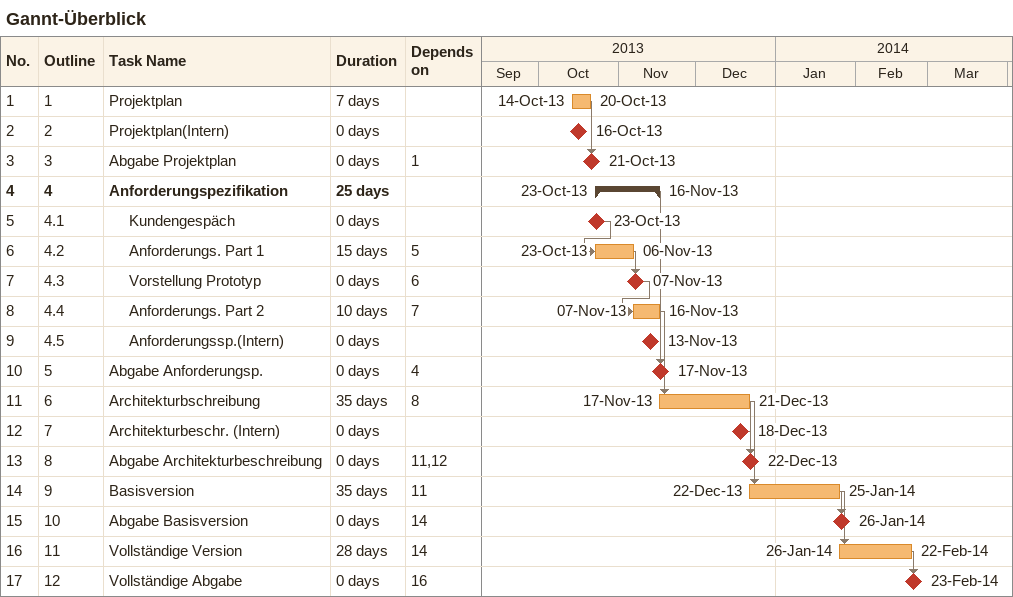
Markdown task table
Gannt-Überblick

| ID | WBS | Task | Duration | Start | Finish | Predecessors |
|---|---|---|---|---|---|---|
| 1 | 1 | Projektplan | 7d | 2013-10-14 | 2013-10-20 |  |
| 2 | 2 | Projektplan(Intern) | 0d | 2013-10-16 | 2013-10-16 |  |
| 3 | 3 | Abgabe Projektplan | 0d | 2013-10-21 | 2013-10-21 | 1 |
| 4 | 4 | **Anforderungspezifikation** | 25d | 2013-10-23 | 2013-11-16 |  |
| 5 | 4.1 | Kundengespäch | 0d | 2013-10-23 | 2013-10-23 |  |
| 6 | 4.2 | Anforderungs. Part 1 | 15d | 2013-10-23 | 2013-11-06 | 5 |
| 7 | 4.3 | Vorstellung Prototyp | 0d | 2013-11-07 | 2013-11-07 | 6 |
| 8 | 4.4 | Anforderungs. Part 2 | 10d | 2013-11-07 | 2013-11-16 | 7 |
| 9 | 4.5 | Anforderungssp.(Intern) | 0d | 2013-11-13 | 2013-11-13 |  |
| 10 | 5 | Abgabe Anforderungsp. | 0d | 2013-11-17 | 2013-11-17 | 4 |
| 11 | 6 | Architekturbschreibung | 35d | 2013-11-17 | 2013-12-21 | 8 |
| 12 | 7 | Architekturbeschr. (Intern) | 0d | 2013-12-18 | 2013-12-18 |  |
| 13 | 8 | Abgabe Architekturbeschreibung | 0d | 2013-12-22 | 2013-12-22 | 11, 12 |
| 14 | 9 | Basisversion | 35d | 2013-12-22 | 2014-01-25 | 11 |
| 15 | 10 | Abgabe Basisversion | 0d | 2014-01-26 | 2014-01-26 | 14 |
| 16 | 11 | Vollständige Version | 28d | 2014-01-26 | 2014-02-22 | 14 |
| 17 | 12 | Vollständige Abgabe | 0d | 2014-02-23 | 2014-02-23 | 16 |
